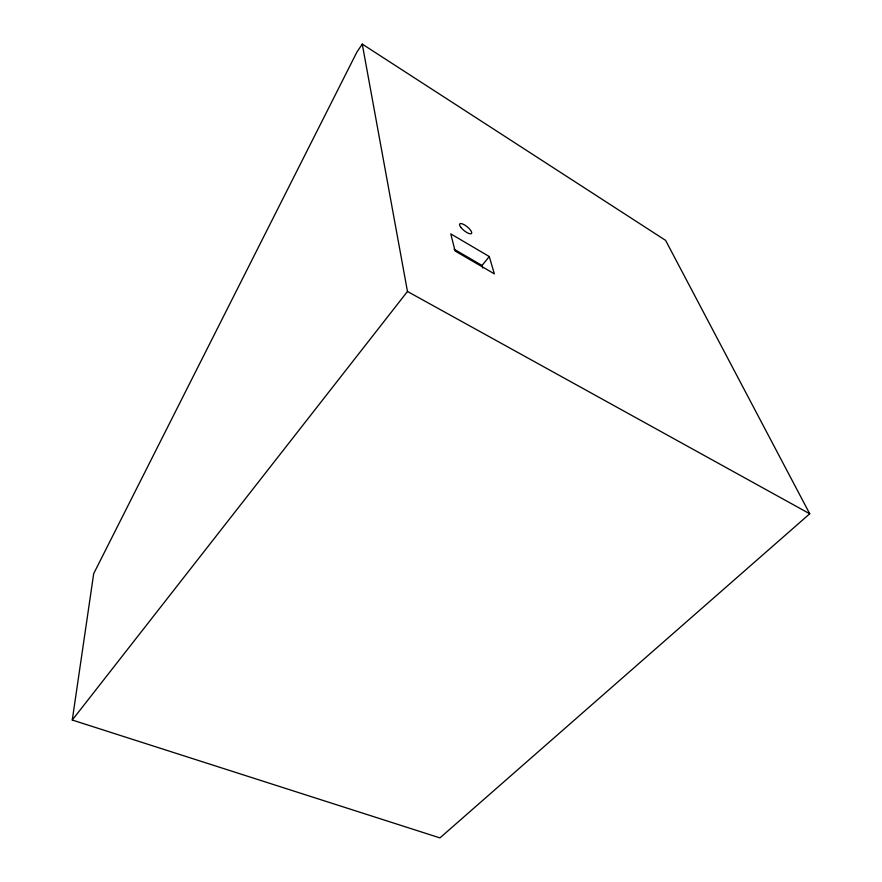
<?xml version="1.0" encoding="UTF-8"?>
<svg xmlns="http://www.w3.org/2000/svg" width="882" height="882" viewBox="0 0 882 882"><rect width="100%" height="100%" fill="white"/><g stroke="black" fill="none" stroke-linecap="round" stroke-linejoin="round"><path stroke-width="1.32" d="M72.269 720.043L93.701 573.609L356.78 52.314L362.259 44.1L665.601 240.378L809.731 513.776L439.953 837.9L72.269 720.043L407.473 291.479L362.259 44.1M482.73 267.974L482.024 265.482L489.278 256.552L450.768 233.884L455.101 250.995L494.361 273.85L489.278 256.552M407.473 291.479L809.731 513.776M454.076 249.187L482.024 265.482M460.922 227.446A7.629 2.47 39 0 0 471.374 233.642A7.629 2.47 39 0 0 464.56 224.932A7.629 2.47 39 0 0 460.922 227.446"/></g></svg>
